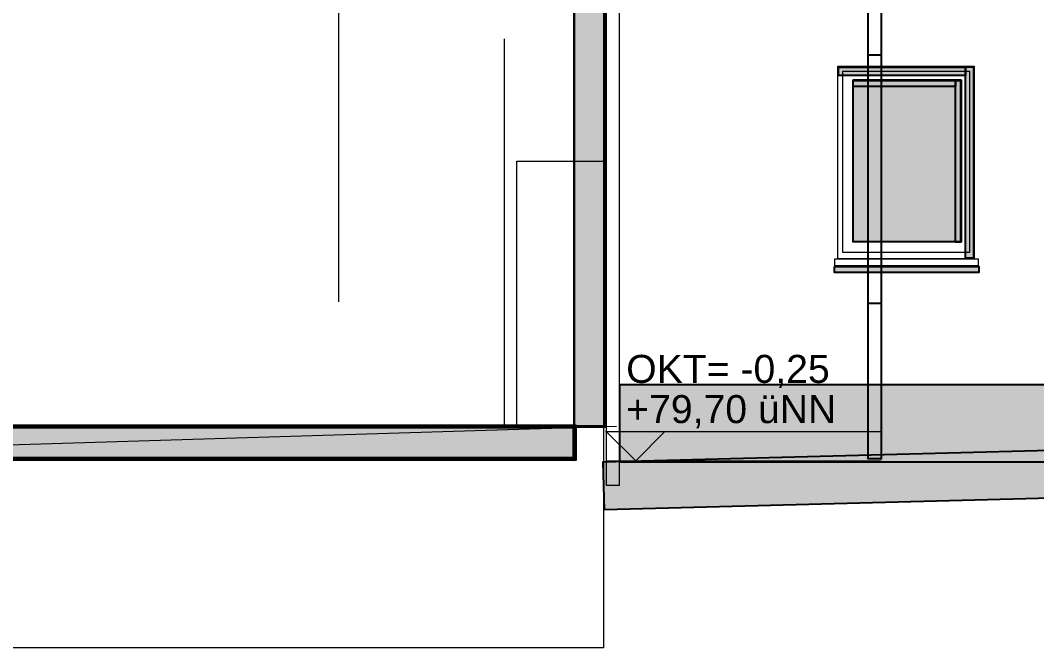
# Model space of a CAD drawing. Header units: millimetres. Extents: x 2 to 42044, y 4087 to 28530.
# Drawn here: x 14755 to 22121, y 7006 to 11555 of the extents above; entities that cross this region are included whole.
import ezdxf

# ---------------------------------------------------------------- set-up
doc = ezdxf.new("R2010")
doc.units = ezdxf.units.MM
doc.header["$LTSCALE"] = 50
doc.linetypes.add('PDF_112-9_112-9_0-0_0-0', pattern=[225.8, 112.9, -112.9, 0, 0])
doc.linetypes.add('PDF_56-4_56-4_0-0_0-0', pattern=[112.8, 56.4, -56.4, 0, 0])
for name, color, linetype in [('00_Wand_Bestand', 7, 'Continuous'), ('01_Daemmung_neu', 9, 'Continuous'), ('02_Grundstuecksgrenze', 8, 'Continuous'), ('05_Linien_stark', 7, 'Continuous'), ('06_Linien_fein', 3, 'Continuous'), ('10_Text', 7, 'Continuous')]:
    doc.layers.add(name, color=color, linetype=linetype)
doc.styles.add('PLAN', font='arial.ttf')

msp = doc.modelspace()

# ---------------------------------------------------------------- hatches: boundary and pattern name
at = {"layer": '00_Wand_Bestand'}
msp.add_hatch(color=7, dxfattribs=at).paths.add_polyline_path([(7967.8, 8619.2), (18781.1, 8619.2), (18781.1, 8365.3), (7967.8, 8365.3)])
at = {"layer": '01_Daemmung_neu'}
for points in [[(18769, 16706.2), (18991.4, 16706.2), (18991.4, 8604.8), (18769, 8604.8)], [(19101, 8914.7), (25241.5, 8914.7), (25241.5, 8352.1), (19101, 8352.1)]]:
    msp.add_hatch(color=7, dxfattribs=at).paths.add_polyline_path(points)
at = {"layer": '02_Grundstuecksgrenze', "transparency": 33554572}
for points in [[(20685.7, 11215.6), (21605.2, 11215.6), (21605.2, 11154.7), (20685.7, 11154.7)], [(21604.5, 11217.1), (21664.4, 11217.1), (21664.4, 9830.9), (21604.5, 9830.9)], [(20791.2, 11117.8), (21532, 11117.8), (21532, 11074.1), (20791.2, 11074.1)], [(21532, 11117.4), (21571.2, 11117.4), (21571.2, 9946.3), (21532, 9946.3)], [(20656.9, 9770.7), (21700.8, 9770.7), (21700.8, 9726.9), (20656.9, 9726.9)]]:
    msp.add_hatch(color=7, dxfattribs=at).paths.add_polyline_path(points)
at = {"layer": '02_Grundstuecksgrenze', "transparency": 33554590}
msp.add_hatch(color=7, dxfattribs=at).paths.add_polyline_path([(20791.8, 11124.2), (21570, 11124.2), (21570, 9948.5), (20791.8, 9948.5)])
at = {"layer": '02_Grundstuecksgrenze'}
msp.add_hatch(color=7, dxfattribs=at).paths.add_polyline_path([(26577.7, 8203.1), (18988.3, 8004.4), (18979.1, 8353.5), (26568.5, 8552.2)])

# ---------------------------------------------------------------- linework, layer by layer
at = {"layer": '00_Wand_Bestand'}
msp.add_lwpolyline([(7967.8, 8619.2), (18781.1, 8619.2), (18781.1, 8365.3), (7967.8, 8365.3)], close=True, dxfattribs=at)
at = {"layer": '01_Daemmung_neu'}
for points in [[(18769, 16706.2), (18991.4, 16706.2), (18991.4, 8604.8), (18769, 8604.8)], [(19101, 8914.7), (25241.5, 8914.7), (25241.5, 8352.1), (19101, 8352.1)]]:
    msp.add_lwpolyline(points, close=True, dxfattribs=at)
at = {"layer": '02_Grundstuecksgrenze'}
for points in [[(20685.7, 11215.6), (21605.2, 11215.6), (21605.2, 11154.7), (20685.7, 11154.7)], [(21604.5, 11217.1), (21664.4, 11217.1), (21664.4, 9830.9), (21604.5, 9830.9)], [(20791.8, 11124.2), (21570, 11124.2), (21570, 9948.5), (20791.8, 9948.5)], [(20791.2, 11117.8), (21532, 11117.8), (21532, 11074.1), (20791.2, 11074.1)], [(21532, 11117.4), (21571.2, 11117.4), (21571.2, 9946.3), (21532, 9946.3)], [(20656.9, 9770.7), (21700.8, 9770.7), (21700.8, 9726.9), (20656.9, 9726.9)], [(26577.7, 8203.1), (18988.3, 8004.4), (18979.1, 8353.5), (26568.5, 8552.2)]]:
    msp.add_lwpolyline(points, close=True, dxfattribs=at)
at = {"layer": '05_Linien_stark', "lineweight": 15}
for p, q in [((18996.9, 8572.7), (20995.4, 8572.7)), ((19215.2, 8360.1), (19001.8, 8573.5)), ((19215.5, 8361.6), (19423.8, 8569.9)), ((18999.4, 8360.4), (20994.9, 8360.4))]:
    msp.add_line(p, q, dxfattribs=at)
at = {"layer": '05_Linien_stark', "lineweight": 25}
for points in [[(20901, 19283), (20993.1, 19283), (20993.1, 8374.8), (20901, 8374.8)], [(20901, 11303.6), (20993.1, 11303.6), (20993.1, 9501.8), (20901, 9501.8)]]:
    msp.add_lwpolyline(points, close=True, dxfattribs=at)
at = {"layer": '05_Linien_stark', "lineweight": 18}
for points in [[(7391, 18081.1), (18982.2, 18081.1), (18982.2, 7005.9), (7391, 7005.9)], [(18773.5, 16701.8), (18987, 16701.8), (18987, 8609.3), (18773.5, 8609.3)], [(18354.6, 10533.1), (18988.7, 10533.1), (18988.7, 8613.8), (18354.6, 8613.8)]]:
    msp.add_lwpolyline(points, close=True, dxfattribs=at)
at = {"layer": '05_Linien_stark', "lineweight": 20}
for points in [[(19003.3, 12299.4), (19096.4, 12299.4), (19096.4, 8182.9), (19003.3, 8182.9)], [(20679.8, 11221.6), (21669.3, 11221.6), (21669.3, 9826.6), (20679.8, 9826.6)], [(20716.8, 11185.3), (21634, 11185.3), (21634, 9872.2), (20716.8, 9872.2)], [(20788.8, 11123.2), (21576.5, 11123.2), (21576.5, 9945.9), (20788.8, 9945.9)], [(20657.5, 9824.5), (21697.6, 9824.5), (21697.6, 9775.7), (20657.5, 9775.7)]]:
    msp.add_lwpolyline(points, close=True, dxfattribs=at)
at = {"layer": '05_Linien_stark', "lineweight": 50}
msp.add_lwpolyline([(7979.3, 8607.7), (18769.7, 8607.7), (18769.7, 8376.8), (7979.3, 8376.8)], close=True, dxfattribs=at)
at = {"layer": '06_Linien_fein', "linetype": 'PDF_56-4_56-4_0-0_0-0', "lineweight": 9}
for p, q in [((17060.8, 17974.4), (17060.8, 8477.7)), ((18261.5, 17061.8), (18261.5, 8566.6))]:
    msp.add_line(p, q, dxfattribs=at)
at = {"layer": '06_Linien_fein', "linetype": 'PDF_112-9_112-9_0-0_0-0', "lineweight": 15}
msp.add_line((19075, 8609.9), (7141.3, 8245.3), dxfattribs=at)

# ---------------------------------------------------------------- texts
at = {"layer": '10_Text', "style": 'PLAN'}
for s, p in [('OKT= -0,25', (19146.3, 8925.8)), ('+79,70 üNN', (19146.3, 8634.3))]:
    msp.add_text(s, height=203.2, dxfattribs=at).set_placement(p)

doc.saveas('drawing.dxf')
